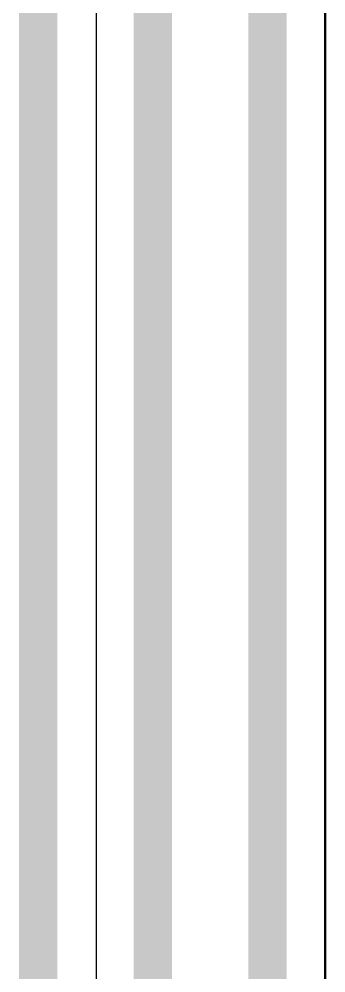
# Model space of a CAD drawing. Header units: inches. Extents: x -0.1 to 84.5, y -0.1 to 23.7.
# Drawn here: x -0.1 to 1.506, y 8.372 to 13.369 of the extents above; entities that cross this region are included whole.
import ezdxf

# ---------------------------------------------------------------- set-up
doc = ezdxf.new("R2010")
doc.units = ezdxf.units.IN
for name, color, linetype in [('Bottom Layer', 5, 'Continuous'), ('Keep-Out Layer', 6, 'Continuous'), ('Top Layer', 1, 'Continuous'), ('Top Overlay', 2, 'Continuous')]:
    doc.layers.add(name, color=color, linetype=linetype)

msp = doc.modelspace()

# ---------------------------------------------------------------- linework, layer by layer
at = {"layer": 'Bottom Layer'}
msp.add_line((1.5059, 5.1167), (1.5059, 15.103), dxfattribs=at)
for points in [[(1.2, 4.99, 0.2, 0.2, 0), (1.2, 15.5, 0.2, 0.2, 0)], [(0.6, 4.88, 0.2, 0.2, 0), (0.6, 14.8, 0.2, 0.2, 0)]]:
    msp.add_lwpolyline(points, format="xyseb", dxfattribs=at)
at = {"layer": 'Keep-Out Layer'}
msp.add_lwpolyline([(0, 0, 0.2, 0.2, 0), (0, 22.69, 0.2, 0.2, 0)], format="xyseb", dxfattribs=at)
at = {"layer": 'Top Layer'}
msp.add_line((0.3059, 0.3059), (0.3059, 14.2541), dxfattribs=at)
at = {"layer": 'Top Overlay'}
msp.add_line((1.5, 1.5), (1.5, 21.1579), dxfattribs=at)

doc.saveas('drawing.dxf')
